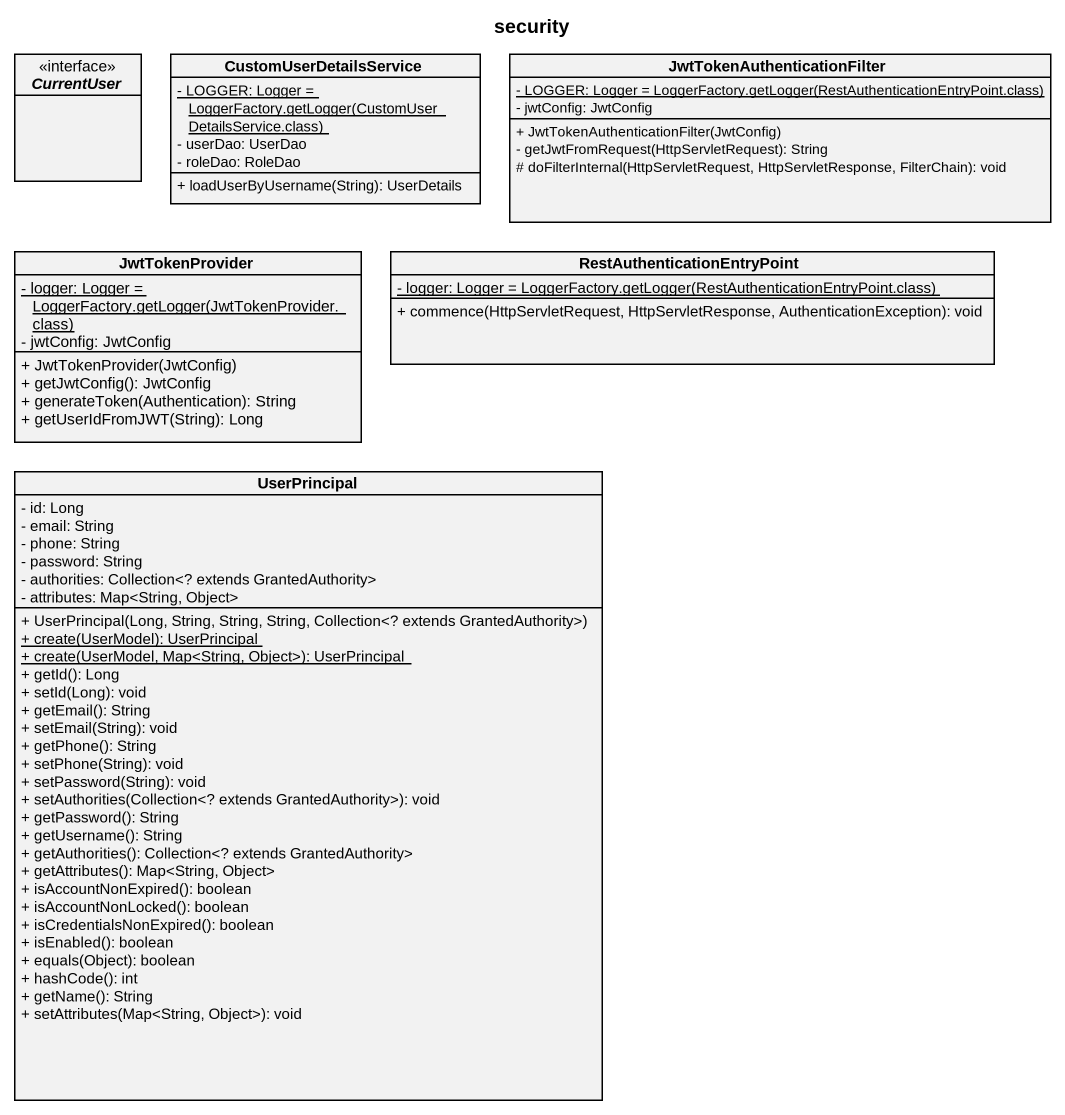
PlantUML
@startuml
title security
hide circle
hide empty members
skinparam classAttributeIconSize 0
interface CurrentUser <<interface>>
class CustomUserDetailsService {
  {static} {field} - LOGGER: Logger = LoggerFactory.getLogger(CustomUserDetailsService.class)
  - userDao: UserDao
  - roleDao: RoleDao
  + loadUserByUsername(String): UserDetails
}
class JwtTokenAuthenticationFilter {
  {static} {field} - LOGGER: Logger = LoggerFactory.getLogger(RestAuthenticationEntryPoint.class)
  - jwtConfig: JwtConfig
  + JwtTokenAuthenticationFilter(JwtConfig)
  - getJwtFromRequest(HttpServletRequest): String
  # doFilterInternal(HttpServletRequest, HttpServletResponse, FilterChain): void
}
class JwtTokenProvider {
  {static} {field} - logger: Logger = LoggerFactory.getLogger(JwtTokenProvider.class)
  - jwtConfig: JwtConfig
  + JwtTokenProvider(JwtConfig)
  + getJwtConfig(): JwtConfig
  + generateToken(Authentication): String
  + getUserIdFromJWT(String): Long
}
class RestAuthenticationEntryPoint {
  {static} {field} - logger: Logger = LoggerFactory.getLogger(RestAuthenticationEntryPoint.class)
  + commence(HttpServletRequest, HttpServletResponse, AuthenticationException): void
}
class UserPrincipal {
  - id: Long
  - email: String
  - phone: String
  - password: String
  - authorities: Collection<? extends GrantedAuthority>
  - attributes: Map<String, Object>
  + UserPrincipal(Long, String, String, String, Collection<? extends GrantedAuthority>)
  {static} + create(UserModel): UserPrincipal
  {static} + create(UserModel, Map<String, Object>): UserPrincipal
  + getId(): Long
  + setId(Long): void
  + getEmail(): String
  + setEmail(String): void
  + getPhone(): String
  + setPhone(String): void
  + setPassword(String): void
  + setAuthorities(Collection<? extends GrantedAuthority>): void
  + getPassword(): String
  + getUsername(): String
  + getAuthorities(): Collection<? extends GrantedAuthority>
  + getAttributes(): Map<String, Object>
  + isAccountNonExpired(): boolean
  + isAccountNonLocked(): boolean
  + isCredentialsNonExpired(): boolean
  + isEnabled(): boolean
  + equals(Object): boolean
  + hashCode(): int
  + getName(): String
  + setAttributes(Map<String, Object>): void
}
@enduml
